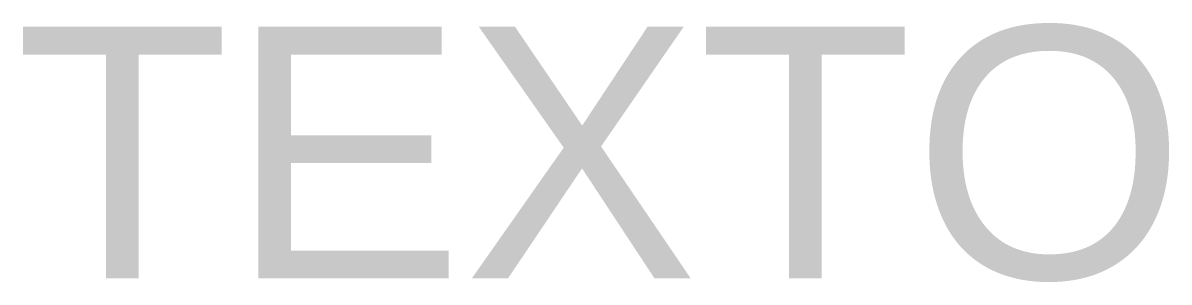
# Model space of a CAD drawing. Header units: millimetres. Extents: x 2276.965 to 2277.512, y 1819.128 to 1819.252.
import ezdxf
from ezdxf.enums import TextEntityAlignment as Align

# ---------------------------------------------------------------- set-up
doc = ezdxf.new("R2010")
doc.units = ezdxf.units.MM
doc.layers.add('021', color=1, linetype='Continuous')
doc.styles.get("Standard").update_dxf_attribs({"font": 'arial.ttf'})

msp = doc.modelspace()

# ---------------------------------------------------------------- texts
at = {"layer": '021', "color": 250}
msp.add_attdef('TEXTO', text='Texto', height=0.12, dxfattribs=at).set_placement((2277.24043, 1819.12985), align=Align.CENTER)

doc.saveas('drawing.dxf')
